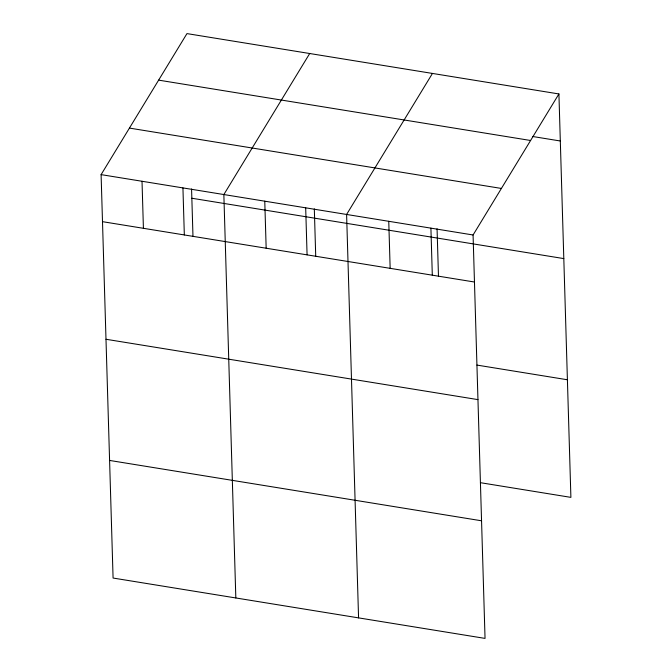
<?xml version="1.0" encoding="UTF-8"?>
<svg xmlns="http://www.w3.org/2000/svg" width="672" height="672" viewBox="0 0 672 672"><rect width="100%" height="100%" fill="white"/><g stroke="black" fill="none" stroke-linecap="round" stroke-linejoin="round"><path stroke-width="1.01" d="M558.919 93.954L473.071 234.982L485.041 638.4L113.081 578.046L101.102 174.628L186.959 33.6L558.919 93.954L570.898 497.372L480.413 482.689M309.708 53.516L223.852 194.544L235.83 597.962M432.457 73.433L346.601 214.46L358.571 617.879M532.56 136.483L560.322 140.994M158.626 80.136L530.594 140.49M129.436 128.092L501.404 188.446M101.102 174.628L473.071 234.982M191.848 198.24L563.808 258.594M102.497 221.668L474.466 282.022M476.927 365.081L567.403 379.764M105.991 339.268L477.952 399.622M109.586 460.438L481.555 520.792M437.069 228.791L438.48 276.394M430.912 228.144L432.306 275.176M388.76 221.306L390.155 268.338M314.32 208.874L315.731 256.477M305.684 207.824L307.079 254.856M264.768 201.188L266.162 248.22M191.57 188.958L192.982 236.561M182.935 187.908L184.33 234.94M142.019 181.264L143.413 228.304"/></g></svg>
